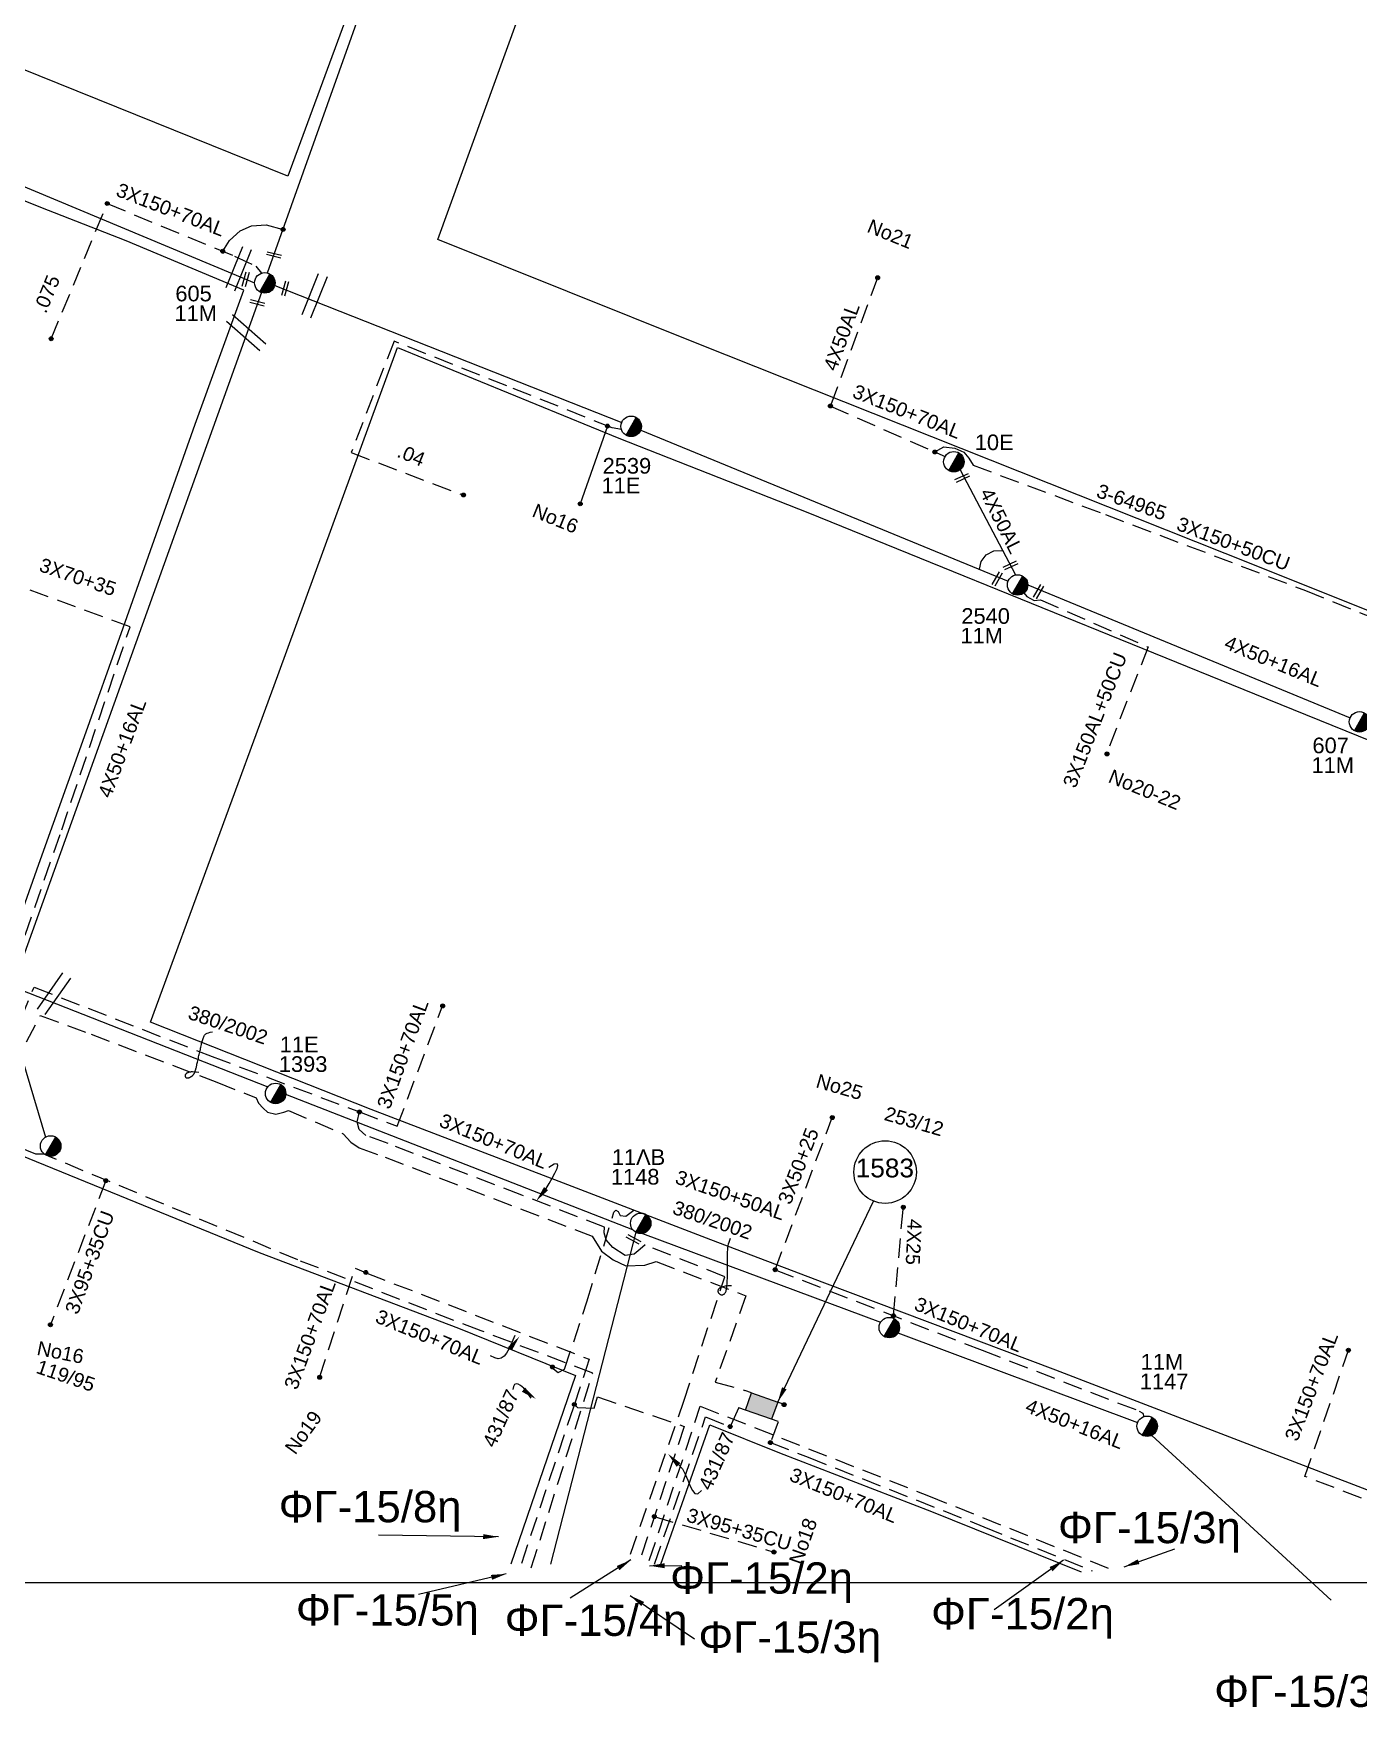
# Model space of a CAD drawing. Header units: millimetres. Extents: x -2238 to -1136, y 747 to 1272.
# Drawn here: x -1373.8 to -1286.8, y 748.2 to 858.6 of the extents above; entities that cross this region are included whole.
import ezdxf

# ---------------------------------------------------------------- set-up
doc = ezdxf.new("R2010")
doc.units = ezdxf.units.MM
doc.linetypes.add('DASHED', pattern=[19.05, 12.7, -6.35])
for name, color, linetype in [('Link Box 4 Διευθύνσεων', 7, 'Continuous'), ('Άγνωστα', 7, 'Continuous'), ('Γέφυρες Εναέριου Δικτύου', 7, 'Continuous'), ('Γυμνά εναέρια ΧΤ (3Φ)   4x50AL', 7, 'Continuous'), ('Γυμνά εναέρια ΧΤ και ΦΟΠ (3Φ)   4x50+16AL', 7, 'Continuous'), ('Εναέρια παροχή ΧΤ 4x25', 7, 'SYN_LINE'), ('Επιγραφές - Σχήματα', 7, 'Continuous'), ('Καλώδια ΧΤ   3x150+50AL', 7, 'DASHED'), ('Καλώδια ΧΤ   3x150+50CU', 7, 'DASHED'), ('Καλώδια ΧΤ   3x150+70AL', 7, 'DASHED'), ('Καλώδια ΧΤ   3x150AL+50CU', 7, 'DASHED'), ('Καλώδια ΧΤ   3x95+35 CU', 7, 'DASHED'), ('Μηχανική τομή', 7, 'Continuous'), ('Στύλος ΦΜ', 7, 'Continuous'), ('Στύλος ΦΜ @ 1', 7, 'Continuous'), ('Συνδέσεις', 7, 'Continuous'), ('Τομή', 7, 'Continuous'), ('Υπόβαθρο ΔΕΗ', 7, 'Continuous'), ('Υπόγεια Καλώδια Δικτύου ΧΤ   .04', 7, 'DASHED'), ('Υπόγεια καλώδια Δικτύου ΧΤ και Παρ. ΧΤ - 3X150+70 AL', 7, 'DASHED'), ('Υπόγεια καλώδια Παροχών ΧΤ   .075', 7, 'DASHED'), ('Υπόγεια καλώδια Παροχών ΧΤ   4x50AL', 7, 'DASHED')]:
    doc.layers.add(name, color=color, linetype=linetype)
doc.styles.add('arial', font='ARIAL.TTF')
doc.styles.get("Standard").update_dxf_attribs({"font": 'ARIAL.TTF'})
doc.linetypes.add('SYN_LINE', pattern='A,0.5,-0.0001,["/\\/\\/\\/",Standard,S=0.1,R=0,X=0,Y=-0.05],-0.25', length=0.7501)
doc.dimstyles.new('ISO-25', dxfattribs={"dimtxt": 2.5, "dimasz": 2.5, "dimexe": 1.25, "dimexo": 0.625, "dimtad": 1, "dimtxsty": 'Standard', "dimcen": 2.5, "dimadec": 0, "dimazin": 0, "dimtfac": 1, "dimtmove": 0, "dimatfit": 3, "dimfxl": 1, "dimarcsym": 0})

# ---------------------------------------------------------------- blocks, each defined once
blk = doc.blocks.new('ΥΠΑΡΧΩΝ ΤΣΙΜΕΝΤΕΝΙΟΣ ΣΤΥΛΟΣ')
at = {"layer": 'Στύλος ΦΜ'}
blk.add_hatch(color=256, dxfattribs=at).paths.add_polyline_path([(-1.29, -2.28, 0.574793), (2.62, 0, 0.268822), (1.3, 2.27)])
blk.add_line((-1.29, -2.28), (1.3, 2.27), dxfattribs=at)
blk.add_circle((0, 0), 2.62, dxfattribs=at)
at = {"layer": 'Στύλος ΦΜ', "flags": 4}
for tag, p in [('ΑΡΙΘΜΟΣ', (-4.68, 8.05)), ('ΤΥΠΟΣ', (-4.91, 3.03))]:
    blk.add_attdef(tag, p, '', height=4, dxfattribs=at)
blk = doc.blocks.new('_ΣΥΝΔΕΣΗ')
at = {"layer": 'Συνδέσεις', "linetype": 'SYN_LINE', "ltscale": 40}
blk.add_hatch(color=256, dxfattribs=at).paths.add_polyline_path([(0.5, -0.01, 1), (-0.5, -0.01, 1)])
at = {"layer": 'Συνδέσεις'}
blk.add_circle((0, -0.01), 0.5, dxfattribs=at)
blk = doc.blocks.new('ΜΗΧΑΝΙΚΗ ΤΟΜΗ')
at = {"layer": 'Μηχανική τομή', "ltscale": 40}
for p, q in [((-1.89, 0.78), (1.89, 0.78)), ((1.89, 0), (-1.89, 0))]:
    blk.add_line(p, q, dxfattribs=at)
blk = doc.blocks.new('ΤΟΜΗ')
at = {"layer": 'Τομή', "ltscale": 40}
for p, q in [((-5.68, 0), (5.68, 0)), ((5.68, -2.33), (-5.68, -2.33))]:
    blk.add_line(p, q, dxfattribs=at)
blk = doc.blocks.new('LINK BOX 4 ΑΝΑΧΩΡΗΣΕΩΝ')
at = {"layer": 'Link Box 4 Διευθύνσεων', "ltscale": 40}
blk.add_hatch(color=256, dxfattribs=at).paths.add_polyline_path([(-3.54, 0), (-3.54, -4.67), (3.54, -4.67), (3.54, 0)])
for p, q in [((-3.54, 0), (-5.33, 0)), ((5.33, 0), (3.54, 0)), ((-3.54, -4.67), (-5.33, -4.67)), ((5.33, -4.67), (3.54, -4.67))]:
    blk.add_line(p, q, dxfattribs=at)
blk.add_lwpolyline([(-3.54, -4.67), (-3.54, 0), (3.54, 0), (3.54, -4.67)], close=True, dxfattribs=at)

msp = doc.modelspace()

# ---------------------------------------------------------------- linework, layer by layer
at = {"layer": 'Άγνωστα', "color": 62, "ltscale": 0.1}
msp.add_lwpolyline([(-1336.1, 832.84), (-1337.89, 827.74)], dxfattribs=at)
at = {"layer": 'Άγνωστα', "color": 2, "linetype": 'DASHED', "ltscale": 0.1}
msp.add_lwpolyline([(-1379.84, 797.41), (-1377.2, 796.24), (-1376.88, 796.82), (-1376.47, 797.26), (-1375.69, 797.61), (-1374.93, 797.66), (-1371.92, 806.35), (-1367.43, 819.68), (-1376.39, 822.95)], dxfattribs=at)
at = {"layer": 'Άγνωστα', "color": 5, "linetype": 'DASHED', "ltscale": 0.1}
for points in [[(-1325.1, 777.51), (-1321.35, 787.49)], [(-1338.28, 768.67), (-1338.07, 768.46), (-1336.97, 768.42), (-1336.76, 769.16), (-1331.07, 767.23), (-1333.92, 758.63)]]:
    msp.add_lwpolyline(points, dxfattribs=at)
at = {"layer": 'Άγνωστα', "color": 5, "ltscale": 0.1}
msp.add_lwpolyline([(-1334.25, 779.97), (-1339.85, 758.19)], dxfattribs=at)
at = {"layer": 'Γέφυρες Εναέριου Δικτύου', "ltscale": 0.1}
for points in [[(-1361.35, 844.3), (-1360.91, 845.02), (-1360.2, 845.65), (-1359.46, 845.97), (-1358.5, 846.04), (-1357.39, 845.74)], [(-1311.7, 823.45), (-1311.57, 823.95), (-1311.26, 824.4), (-1310.75, 824.66), (-1310.18, 824.68)]]:
    msp.add_lwpolyline(points, dxfattribs=at)
at = {"layer": 'Γυμνά εναέρια ΧΤ (3Φ)   4x50AL', "color": 62, "ltscale": 0.1}
msp.add_lwpolyline([(-1312.96, 829.97), (-1309.33, 823.08)], dxfattribs=at)
at = {"layer": 'Γυμνά εναέρια ΧΤ και ΦΟΠ (3Φ)   4x50+16AL', "color": 2, "ltscale": 0.1}
for points in [[(-1378.08, 850.09), (-1359.26, 842.23)], [(-1358.81, 841.6), (-1374.88, 796.81)]]:
    msp.add_lwpolyline(points, dxfattribs=at)
at = {"layer": 'Γυμνά εναέρια ΧΤ και ΦΟΠ (3Φ)   4x50+16AL', "color": 62, "ltscale": 0.1}
for points in [[(-1357.94, 842.05), (-1335.17, 833.07)], [(-1333.92, 832.58), (-1309.81, 822.67)], [(-1308.52, 822.42), (-1287.37, 813.7)]]:
    msp.add_lwpolyline(points, dxfattribs=at)
at = {"layer": 'Γυμνά εναέρια ΧΤ και ΦΟΠ (3Φ)   4x50+16AL', "color": 1, "ltscale": 0.1}
msp.add_lwpolyline([(-1375.68, 795.74), (-1375.76, 795.33), (-1375.72, 794.91), (-1375.27, 793.91), (-1372.99, 786.19)], dxfattribs=at)
at = {"layer": 'Γυμνά εναέρια ΧΤ και ΦΟΠ (3Φ)   4x50+16AL', "color": 5, "ltscale": 0.1}
for points in [[(-1374.72, 795.9), (-1358.39, 789.5)], [(-1334.44, 780.12), (-1357.21, 789)], [(-1333.81, 779.89), (-1318.18, 774.06)], [(-1317.04, 773.36), (-1301.32, 767.48)], [(-1300.39, 766.64), (-1288.61, 755.84)]]:
    msp.add_lwpolyline(points, dxfattribs=at)
at = {"layer": 'Εναέρια παροχή ΧΤ 4x25', "color": 5, "linetype": 'DASHED', "ltscale": 0.1}
msp.add_lwpolyline([(-1317.34, 774.49), (-1316.7, 781.48)], dxfattribs=at)
at = {"layer": 'Επιγραφές - Σχήματα', "ltscale": 0.1}
msp.add_lwpolyline([(-1243.78, 1256.38), (-2237.36, 1256.38), (-2237.36, 756.99), (-1243.78, 756.99)], close=True, dxfattribs=at)
for points in [[(-1362.92, 790.44), (-1363.09, 790.46), (-1363.22, 790.47), (-1363.34, 790.48), (-1363.43, 790.48), (-1363.5, 790.47), (-1363.56, 790.46), (-1363.6, 790.44), (-1363.64, 790.43), (-1363.67, 790.41), (-1363.7, 790.4), (-1363.73, 790.39), (-1363.75, 790.37), (-1363.76, 790.36), (-1363.78, 790.34), (-1363.79, 790.32), (-1363.8, 790.31), (-1363.81, 790.29), (-1363.82, 790.27), (-1363.82, 790.25), (-1363.82, 790.23), (-1363.82, 790.21), (-1363.82, 790.19), (-1363.82, 790.17), (-1363.81, 790.16), (-1363.8, 790.15), (-1363.79, 790.13), (-1363.78, 790.12), (-1363.77, 790.12), (-1363.75, 790.11), (-1363.74, 790.1), (-1363.72, 790.1), (-1363.7, 790.1), (-1363.68, 790.1), (-1363.66, 790.1), (-1363.64, 790.1), (-1363.61, 790.1), (-1363.59, 790.1), (-1363.57, 790.1), (-1363.55, 790.11), (-1363.52, 790.12), (-1363.5, 790.13), (-1363.48, 790.13), (-1363.46, 790.15), (-1363.44, 790.16), (-1363.43, 790.17), (-1363.41, 790.18), (-1363.39, 790.19), (-1363.37, 790.21), (-1363.36, 790.22), (-1363.34, 790.23), (-1363.32, 790.25), (-1363.31, 790.26), (-1363.3, 790.28), (-1363.28, 790.29), (-1363.27, 790.31), (-1363.25, 790.33), (-1363.24, 790.35), (-1363.23, 790.37), (-1363.21, 790.4), (-1363.2, 790.43), (-1363.19, 790.46), (-1363.18, 790.49), (-1363.16, 790.53), (-1363.15, 790.56), (-1363.14, 790.6), (-1363.12, 790.65), (-1363.11, 790.69), (-1363.1, 790.74), (-1363.08, 790.79), (-1363.07, 790.85), (-1363.05, 790.91), (-1363.04, 790.98), (-1363.02, 791.05), (-1363, 791.13), (-1362.99, 791.21), (-1362.97, 791.29), (-1362.95, 791.37), (-1362.93, 791.46), (-1362.91, 791.55), (-1362.89, 791.63), (-1362.87, 791.72), (-1362.86, 791.8), (-1362.84, 791.88), (-1362.82, 791.96), (-1362.81, 792.04), (-1362.79, 792.11), (-1362.77, 792.19), (-1362.75, 792.27), (-1362.74, 792.34), (-1362.72, 792.41), (-1362.7, 792.48), (-1362.68, 792.55), (-1362.66, 792.61), (-1362.64, 792.68), (-1362.62, 792.74), (-1362.6, 792.79), (-1362.57, 792.84), (-1362.54, 792.89), (-1362.5, 792.94), (-1362.45, 792.98), (-1362.38, 793.02), (-1362.29, 793.05), (-1362.17, 793.09), (-1362.03, 793.12)], [(-1340.13, 782.83), (-1339.94, 783.16), (-1339.73, 783.51), (-1339.55, 783.85), (-1339.41, 784.14), (-1339.36, 784.35), (-1339.41, 784.46), (-1339.6, 784.42), (-1339.96, 784.22)], [(-1327.96, 776.46), (-1328.2, 776.44), (-1328.39, 776.42), (-1328.54, 776.39), (-1328.65, 776.35), (-1328.72, 776.32), (-1328.77, 776.28), (-1328.81, 776.24), (-1328.83, 776.2), (-1328.84, 776.16), (-1328.85, 776.13), (-1328.85, 776.1), (-1328.85, 776.07), (-1328.84, 776.05), (-1328.84, 776.02), (-1328.82, 776), (-1328.81, 775.98), (-1328.79, 775.96), (-1328.77, 775.94), (-1328.75, 775.92), (-1328.73, 775.91), (-1328.7, 775.89), (-1328.68, 775.88), (-1328.65, 775.87), (-1328.62, 775.87), (-1328.59, 775.87), (-1328.56, 775.87), (-1328.54, 775.87), (-1328.51, 775.88), (-1328.48, 775.9), (-1328.45, 775.91), (-1328.43, 775.93), (-1328.4, 775.96), (-1328.38, 775.99), (-1328.36, 776.02), (-1328.34, 776.06), (-1328.32, 776.11), (-1328.31, 776.17), (-1328.29, 776.23), (-1328.28, 776.3), (-1328.27, 776.38), (-1328.26, 776.47), (-1328.25, 776.57), (-1328.24, 776.68), (-1328.24, 776.8), (-1328.23, 776.93), (-1328.23, 777.06), (-1328.23, 777.2), (-1328.23, 777.35), (-1328.23, 777.5), (-1328.23, 777.65), (-1328.23, 777.81), (-1328.23, 777.96), (-1328.23, 778.12), (-1328.23, 778.27), (-1328.23, 778.42), (-1328.23, 778.56), (-1328.22, 778.69), (-1328.21, 778.82), (-1328.2, 778.95), (-1328.18, 779.07), (-1328.16, 779.2), (-1328.12, 779.32), (-1328.08, 779.44), (-1328.02, 779.57)], [(-1342.18, 773.2), (-1342.38, 772.73), (-1342.56, 772.34), (-1342.73, 772.04), (-1342.89, 771.83), (-1343.07, 771.7), (-1343.27, 771.67), (-1343.5, 771.72), (-1343.77, 771.85)], [(-1341.12, 769.09), (-1341.37, 769.46), (-1341.6, 769.73), (-1341.8, 769.91), (-1341.97, 770.01), (-1342.1, 770.02), (-1342.2, 769.97), (-1342.27, 769.84), (-1342.31, 769.66)], [(-1331.43, 764.7), (-1331.19, 764.44), (-1331, 764.09), (-1330.83, 763.7), (-1330.68, 763.32), (-1330.53, 763.02), (-1330.36, 762.83), (-1330.17, 762.81), (-1329.94, 763.02)]]:
    msp.add_lwpolyline(points, dxfattribs=at)
msp.add_circle((-1317.88, 783.91), 2.05, dxfattribs=at)
at = {"layer": 'Επιγραφές - Σχήματα'}
for points in [[(-1340, 782.72), (-1340.77, 782.02), (-1340.27, 782.93)], [(-1342.64, 772.43), (-1341.88, 773.13), (-1342.37, 772.22)], [(-1341.51, 769.77), (-1340.79, 769.02), (-1341.72, 769.5)], [(-1331.56, 764.58), (-1332.14, 765.44), (-1331.31, 764.82)]]:
    msp.add_solid(points, dxfattribs=at)
at = {"layer": 'Καλώδια ΧΤ   3x150+50AL', "color": 2, "linetype": 'DASHED', "ltscale": 0.1}
msp.add_lwpolyline([(-1374.22, 792.45), (-1373.33, 794.17), (-1369.99, 792.95), (-1361.73, 789.8), (-1359.16, 788.79), (-1359, 788.43), (-1358.7, 788.11), (-1358.41, 787.85), (-1357.86, 787.72), (-1357.35, 787.85), (-1357.04, 787.96), (-1353.44, 786.41), (-1352.94, 785.87), (-1352.4, 785.5), (-1350.7, 784.89), (-1337.1, 779.7), (-1336.5, 778.73), (-1335.73, 778.16), (-1334.9, 777.77), (-1333.65, 777.81), (-1332.91, 778.05), (-1327.02, 775.8), (-1329.03, 770.14), (-1327.08, 769.59)], dxfattribs=at)
at = {"layer": 'Καλώδια ΧΤ   3x150+50CU', "color": 62, "linetype": 'DASHED', "ltscale": 0.1}
msp.add_lwpolyline([(-1314.62, 831.14), (-1314.04, 831.47), (-1313.31, 831.39), (-1312.71, 831.12), (-1312.4, 830.73), (-1312.11, 830.27), (-1303.42, 827.04), (-1290.29, 822.05), (-1282.92, 819.07), (-1282.74, 818.73), (-1282.63, 818.12), (-1282.29, 817.85), (-1281.79, 817.71), (-1281.37, 817.77), (-1281.1, 818.14)], dxfattribs=at)
at = {"layer": 'Καλώδια ΧΤ   3x150+70AL', "color": 2, "linetype": 'DASHED', "ltscale": 0.1}
msp.add_line((-1327.48, 768.46), (-1328.04, 767.23), dxfattribs=at)
at = {"layer": 'Καλώδια ΧΤ   3x150+70AL', "color": 1, "linetype": 'Continuous', "ltscale": 0.1}
msp.add_lwpolyline([(-1358.41, 842.88), (-1347.27, 874.12), (-1343.48, 884.31)], dxfattribs=at)
at = {"layer": 'Καλώδια ΧΤ   3x150+70AL', "color": 173, "linetype": 'DASHED', "ltscale": 0.1}
for points in [[(-1380.24, 796.28), (-1374.57, 793.98), (-1373.73, 796.04), (-1362.05, 791.49), (-1352.38, 787.86)], [(-1334.59, 758.86), (-1331.09, 768.88), (-1328.41, 777.05), (-1333.63, 779.13), (-1333.95, 778.85), (-1334.36, 778.53), (-1334.95, 778.44), (-1335.75, 778.96), (-1336.18, 779.47), (-1336.32, 779.92), (-1336.29, 780.3), (-1341.72, 782.39), (-1350.5, 785.78), (-1351.95, 786.31), (-1352.4, 786.7), (-1352.53, 787.2), (-1352.38, 787.86)]]:
    msp.add_lwpolyline(points, dxfattribs=at)
at = {"layer": 'Καλώδια ΧΤ   3x150+70AL', "color": 5, "linetype": 'DASHED', "ltscale": 0.1}
for points in [[(-1339.75, 771.1), (-1339.33, 770.77), (-1338.92, 770.98), (-1337.45, 775.41), (-1335.68, 781.29), (-1335.56, 781.41), (-1335.4, 781.32), (-1335.26, 781.07), (-1334.89, 781.01), (-1334.38, 781.41)], [(-1351.89, 777.28), (-1337.3, 771.63), (-1338.34, 768.49), (-1341.77, 758.19)], [(-1325.1, 777.51), (-1311.51, 772.22), (-1301.21, 768.24), (-1300.98, 768.1), (-1300.9, 767.88)]]:
    msp.add_lwpolyline(points, dxfattribs=at)
at = {"layer": 'Καλώδια ΧΤ   3x150+70AL', "color": 30, "linetype": 'DASHED', "ltscale": 0.1}
msp.add_lwpolyline([(-1333.36, 758.44), (-1330.01, 768.55), (-1315.03, 762.68), (-1302.97, 757.83)], dxfattribs=at)
at = {"layer": 'Καλώδια ΧΤ   3x150+70AL', "color": 2, "linetype": 'DASHED', "ltscale": 0.1}
for points in [[(-1333.02, 758.19), (-1329.66, 767.85), (-1327.93, 767.17)], [(-1324.9, 767.54), (-1325.4, 766.18), (-1322.94, 765.21), (-1311.41, 760.65), (-1304.29, 757.75)]]:
    msp.add_lwpolyline(points, dxfattribs=at)
at = {"layer": 'Καλώδια ΧΤ   3x150AL+50CU', "color": 62, "linetype": 'DASHED', "ltscale": 0.1}
msp.add_lwpolyline([(-1308.77, 821.9), (-1308.59, 821.67), (-1308.1, 821.4), (-1307.69, 821.45), (-1300.63, 818.35), (-1303.35, 811.36)], dxfattribs=at)
at = {"layer": 'Καλώδια ΧΤ   3x95+35 CU', "color": 62, "linetype": 'DASHED', "ltscale": 0.1}
msp.add_lwpolyline([(-1369.02, 783.35), (-1372.66, 773.9)], dxfattribs=at)
at = {"layer": 'Καλώδια ΧΤ   3x95+35 CU', "color": 5, "linetype": 'DASHED', "ltscale": 0.1}
msp.add_lwpolyline([(-1333.03, 761.32), (-1325.18, 758.99)], dxfattribs=at)
at = {"layer": 'Υπόβαθρο ΔΕΗ', "ltscale": 0.1}
for points in [[(-1347.91, 874.15), (-1352.23, 862.41), (-1357.08, 849.22), (-1383.4, 859.83), (-1402.01, 867.19), (-1412.25, 871.24), (-1419.64, 874.15), (-1420.21, 874.36), (-1410.59, 907.68), (-1344.23, 884.31)], [(-1313.92, 874.15), (-1306.12, 871.43), (-1291.85, 866.35), (-1283.81, 863.5), (-1272.3, 859.49), (-1263.79, 856.61), (-1252.59, 852.58), (-1253.51, 849.55), (-1258.14, 834.11), (-1262.24, 820.87), (-1264.91, 812.22), (-1274.11, 815.92), (-1295.57, 824.48), (-1330.22, 838.25), (-1347.23, 845.08), (-1336.7, 874.15), (-1334.27, 880.93)]]:
    msp.add_lwpolyline(points, close=True, dxfattribs=at)
for points in [[(-1375.61, 797.91), (-1373.41, 804.11), (-1370.53, 812.17), (-1367.88, 819.6), (-1363.15, 832.96), (-1359.96, 841.75), (-1367.68, 844.99), (-1373.28, 847.17), (-1379.55, 849.68)], [(-1366.1, 793.75), (-1357.74, 816.47), (-1349.89, 838), (-1335.36, 832.04), (-1322.95, 827.16), (-1293.65, 815.27), (-1274.96, 807.71), (-1267.35, 804.61), (-1269.91, 796.3), (-1274.55, 780.85), (-1280.81, 760.98), (-1289.28, 764.22), (-1297.82, 767.51), (-1306.67, 770.91), (-1321.84, 776.62), (-1329.33, 779.47), (-1338.98, 783.19), (-1351.61, 788.01), (-1366.1, 793.75)], [(-1427.84, 757.91), (-1421.12, 778.02), (-1413.81, 800.33), (-1397.57, 793.88), (-1374.66, 785.05), (-1358.97, 778.63), (-1345.87, 773.68), (-1338.2, 770.58), (-1342.44, 758.19)], [(-1332.6, 758.19), (-1329.38, 767.33), (-1324.81, 765.5), (-1314.85, 761.64), (-1305.02, 757.7)]]:
    msp.add_lwpolyline(points, dxfattribs=at)
at = {"layer": 'Υπόγεια Καλώδια Δικτύου ΧΤ   .04', "color": 62, "linetype": 'DASHED', "ltscale": 0.1}
msp.add_lwpolyline([(-1335.19, 832.62), (-1335.8, 832.72), (-1342.7, 835.48), (-1350.11, 838.41), (-1352.92, 831.1), (-1345.56, 828.31)], dxfattribs=at)
at = {"layer": 'Υπόγεια καλώδια Δικτύου ΧΤ και Παρ. ΧΤ - 3X150+70 AL', "color": 1, "linetype": 'DASHED', "ltscale": 0.1}
msp.add_lwpolyline([(-1368.93, 847.43), (-1360.58, 843.99), (-1359.18, 843.33), (-1358.8, 842.87)], dxfattribs=at)
at = {"layer": 'Υπόγεια καλώδια Δικτύου ΧΤ και Παρ. ΧΤ - 3X150+70 AL', "color": 62, "linetype": 'DASHED', "ltscale": 0.1}
for points in [[(-1321.47, 834.15), (-1313.95, 830.84)], [(-1373.1, 785.09), (-1373.62, 785.09), (-1383.05, 788.81), (-1404.15, 797.07), (-1414.68, 801.12), (-1417.24, 793.7), (-1416.57, 793.42)], [(-1341.1, 757.96), (-1337.07, 770.73), (-1344.4, 773.5), (-1356.43, 778.15), (-1372.73, 784.93)]]:
    msp.add_lwpolyline(points, dxfattribs=at)
at = {"layer": 'Υπόγεια καλώδια Δικτύου ΧΤ και Παρ. ΧΤ - 3X150+70 AL', "color": 173, "linetype": 'DASHED', "ltscale": 0.1}
msp.add_lwpolyline([(-1352.38, 787.86), (-1349.9, 786.92), (-1346.92, 794.81)], dxfattribs=at)
at = {"layer": 'Υπόγεια καλώδια Δικτύου ΧΤ και Παρ. ΧΤ - 3X150+70 AL', "color": 5, "linetype": 'DASHED', "ltscale": 0.1}
msp.add_lwpolyline([(-1354.99, 770.44), (-1352.67, 777.6), (-1351.98, 777.32)], dxfattribs=at)
at = {"layer": 'Υπόγεια καλώδια Δικτύου ΧΤ και Παρ. ΧΤ - 3X150+70 AL', "color": 30, "linetype": 'DASHED', "ltscale": 0.1}
msp.add_lwpolyline([(-1282.61, 761.16), (-1283.07, 761.17), (-1290.33, 763.95), (-1287.48, 772.22)], dxfattribs=at)
at = {"layer": 'Υπόγεια καλώδια Παροχών ΧΤ   .075', "color": 1, "linetype": 'DASHED', "ltscale": 0.1}
msp.add_lwpolyline([(-1372.61, 838.56), (-1368.93, 847.43)], dxfattribs=at)
at = {"layer": 'Υπόγεια καλώδια Παροχών ΧΤ   4x50AL', "color": 62, "linetype": 'DASHED', "ltscale": 0.1}
msp.add_lwpolyline([(-1318.38, 842.57), (-1321.47, 834.15)], dxfattribs=at)

# ---------------------------------------------------------------- block references
at = {"layer": 'Link Box 4 Διευθύνσεων', "ltscale": 0.1, "xscale": 0.2565857821765174, "yscale": 0.2565857821765174, "zscale": 0.2565857821765174, "rotation": 340.4716323904483}
msp.add_blockref('LINK BOX 4 ΑΝΑΧΩΡΗΣΕΩΝ', (-1325.79, 769.13), dxfattribs=at)
at = {"layer": 'Μηχανική τομή', "ltscale": 0.1}
for p, xscale, yscale, zscale, rotation in [((-1357.97, 844.16), 0.2565857821764359, 0.2565857821764359, 0.2565857821764359, 166.1415530146519), ((-1359.94, 842.49), 0.2565857821764518, 0.2565857821764518, 0.2565857821764518, 254.1151140511072), ((-1357.35, 841.89), 0.2565857821764518, 0.2565857821764518, 0.2565857821764518, 254.1151140511072), ((-1359.06, 841.02), 0.2565857821764359, 0.2565857821764359, 0.2565857821764359, 166.1415530146519), ((-1312.86, 829.53), 0.2565857821763632, 0.2565857821763632, 0.2565857821763632, 205.0160035500302), ((-1309.7, 823.79), 0.2565857821763632, 0.2565857821763632, 0.2565857821763632, 205.0160035500302), ((-1310.61, 822.87), 0.2565857821764022, 0.2565857821764022, 0.2565857821764022, 239.9864891287007), ((-1307.9, 822.03), 0.2565857821764022, 0.2565857821764022, 0.2565857821764022, 239.9864891287007), ((-1334.35, 779.59), 0.2565857821763649, 0.2565857821763649, 0.2565857821763649, 151.3692504958876)]:
    msp.add_blockref('ΜΗΧΑΝΙΚΗ ΤΟΜΗ', p, dxfattribs=dict(at, xscale=xscale, yscale=yscale, zscale=zscale, rotation=rotation))
at = {"layer": 'Στύλος ΦΜ @ 1', "ltscale": 0.1}
ref = msp.add_blockref('ΥΠΑΡΧΩΝ ΤΣΙΜΕΝΤΕΝΙΟΣ ΣΤΥΛΟΣ', (-1358.59, 842.23), dxfattribs=dict(at, xscale=0.2565857821764941, yscale=0.2565857821764941, zscale=0.2565857821764941))
ref.add_attrib('ΤΥΠΟΣ', '11M', (-1364.52, 839.73), dxfattribs={"layer": 'Στύλος ΦΜ', "height": 1.026, "flags": 4})
ref.add_attrib('ΑΡΙΘΜΟΣ', '605', (-1364.46, 841.02), dxfattribs={"layer": 'Στύλος ΦΜ', "height": 1.026, "flags": 4})
ref = msp.add_blockref('ΥΠΑΡΧΩΝ ΤΣΙΜΕΝΤΕΝΙΟΣ ΣΤΥΛΟΣ', (-1334.55, 832.82), dxfattribs=dict(at, xscale=0.2565857821764941, yscale=0.2565857821764941, zscale=0.2565857821764941))
ref.add_attrib('ΤΥΠΟΣ', '11E', (-1336.49, 828.43), dxfattribs={"layer": 'Στύλος ΦΜ', "height": 1.026, "flags": 4})
ref.add_attrib('ΑΡΙΘΜΟΣ', '2539', (-1336.42, 829.72), dxfattribs={"layer": 'Στύλος ΦΜ', "height": 1.026, "flags": 4})
ref = msp.add_blockref('ΥΠΑΡΧΩΝ ΤΣΙΜΕΝΤΕΝΙΟΣ ΣΤΥΛΟΣ', (-1313.37, 830.5), dxfattribs=dict(at, xscale=0.2565857821764941, yscale=0.2565857821764941, zscale=0.2565857821764941))
ref.add_attrib('ΤΥΠΟΣ', '10E', (-1312, 831.26), dxfattribs={"layer": 'Στύλος ΦΜ', "height": 1.026, "flags": 4})
ref = msp.add_blockref('ΥΠΑΡΧΩΝ ΤΣΙΜΕΝΤΕΝΙΟΣ ΣΤΥΛΟΣ', (-1309.19, 822.42), dxfattribs=dict(at, xscale=0.2565857821764941, yscale=0.2565857821764941, zscale=0.2565857821764941))
ref.add_attrib('ΤΥΠΟΣ', '11M', (-1312.94, 818.58), dxfattribs={"layer": 'Στύλος ΦΜ', "height": 1.026, "flags": 4})
ref.add_attrib('ΑΡΙΘΜΟΣ', '2540', (-1312.88, 819.87), dxfattribs={"layer": 'Στύλος ΦΜ', "height": 1.026, "flags": 4})
ref = msp.add_blockref('ΥΠΑΡΧΩΝ ΤΣΙΜΕΝΤΕΝΙΟΣ ΣΤΥΛΟΣ', (-1286.75, 813.44), dxfattribs=dict(at, xscale=0.2565857821764941, yscale=0.2565857821764941, zscale=0.2565857821764941))
ref.add_attrib('ΤΥΠΟΣ', '11M', (-1289.9, 810.09), dxfattribs={"layer": 'Στύλος ΦΜ', "height": 1.026, "flags": 4})
ref.add_attrib('ΑΡΙΘΜΟΣ', '607', (-1289.84, 811.38), dxfattribs={"layer": 'Στύλος ΦΜ', "height": 1.026, "flags": 4})
ref = msp.add_blockref('ΥΠΑΡΧΩΝ ΤΣΙΜΕΝΤΕΝΙΟΣ ΣΤΥΛΟΣ', (-1357.88, 789.07), dxfattribs=dict(at, xscale=0.2565857821764941, yscale=0.2565857821764941, zscale=0.2565857821764941))
ref.add_attrib('ΤΥΠΟΣ', '1393', (-1357.67, 790.48), dxfattribs={"layer": 'Στύλος ΦΜ', "height": 1.026, "flags": 4})
ref.add_attrib('ΑΡΙΘΜΟΣ', '11E', (-1357.61, 791.77), dxfattribs={"layer": 'Στύλος ΦΜ', "height": 1.026, "flags": 4})
at = {"layer": 'Στύλος ΦΜ @ 1', "ltscale": 0.1, "xscale": 0.2565857821764941, "yscale": 0.2565857821764941, "zscale": 0.2565857821764941}
for p in [(-1372.64, 785.62), (-1317.61, 773.71)]:
    msp.add_blockref('ΥΠΑΡΧΩΝ ΤΣΙΜΕΝΤΕΝΙΟΣ ΣΤΥΛΟΣ', p, dxfattribs=at)
at = {"layer": 'Στύλος ΦΜ @ 1', "ltscale": 0.1}
ref = msp.add_blockref('ΥΠΑΡΧΩΝ ΤΣΙΜΕΝΤΕΝΙΟΣ ΣΤΥΛΟΣ', (-1333.92, 780.55), dxfattribs=dict(at, xscale=0.2565857821764941, yscale=0.2565857821764941, zscale=0.2565857821764941))
ref.add_attrib('ΤΥΠΟΣ', '1148', (-1335.88, 783.09), dxfattribs={"layer": 'Στύλος ΦΜ', "height": 1.026, "flags": 4})
ref.add_attrib('ΑΡΙΘΜΟΣ', '11ΛB', (-1335.82, 784.38), dxfattribs={"layer": 'Στύλος ΦΜ', "height": 1.026, "flags": 4})
ref = msp.add_blockref('ΥΠΑΡΧΩΝ ΤΣΙΜΕΝΤΕΝΙΟΣ ΣΤΥΛΟΣ', (-1300.69, 767.24), dxfattribs=dict(at, xscale=0.2565857821764941, yscale=0.2565857821764941, zscale=0.2565857821764941))
ref.add_attrib('ΤΥΠΟΣ', '1147', (-1301.17, 769.67), dxfattribs={"layer": 'Στύλος ΦΜ', "height": 1.026, "flags": 4})
ref.add_attrib('ΑΡΙΘΜΟΣ', '11M', (-1301.11, 770.96), dxfattribs={"layer": 'Στύλος ΦΜ', "height": 1.026, "flags": 4})
at = {"layer": 'Συνδέσεις', "ltscale": 0.1, "xscale": 0.2565857821764941, "yscale": 0.2565857821764941, "zscale": 0.2565857821764941}
for p in [(-1368.93, 847.44), (-1357.39, 845.74), (-1361.35, 844.31), (-1318.37, 842.57), (-1372.61, 838.57), (-1321.47, 834.16), (-1336.1, 832.84), (-1314.62, 831.14), (-1345.55, 828.32), (-1337.89, 827.74), (-1303.32, 811.34), (-1346.92, 794.81), (-1352.38, 787.86), (-1321.35, 787.49), (-1369.02, 783.35), (-1316.69, 781.61), (-1351.96, 777.33), (-1325.1, 777.51), (-1372.66, 773.9), (-1317.34, 774.49), (-1287.48, 772.23), (-1354.99, 770.45), (-1339.71, 771.13), (-1338.28, 768.67), (-1324.51, 768.66), (-1328.05, 767.22), (-1325.41, 766.17), (-1333.03, 761.32), (-1325.18, 758.99)]:
    msp.add_blockref('_ΣΥΝΔΕΣΗ', p, dxfattribs=at)
at = {"layer": 'Τομή', "ltscale": 0.1}
for p, xscale, yscale, zscale, rotation in [((-1360.58, 843.27), 0.2565857821763934, 0.2565857821763934, 0.2565857821763934, 68.05278702598194), ((-1355.6, 841.5), 0.2565857821763934, 0.2565857821763934, 0.2565857821763934, 68.05278702598194), ((-1360.01, 838.74), 0.2565857821763934, 0.2565857821763934, 0.2565857821763934, 138.6147474068067), ((-1372.67, 795.78), 0.2565857821763199, 0.2565857821763199, 0.2565857821763199, 54.95633211045138)]:
    msp.add_blockref('ΤΟΜΗ', p, dxfattribs=dict(at, xscale=xscale, yscale=yscale, zscale=zscale, rotation=rotation))

# ---------------------------------------------------------------- texts
at = {"layer": 'Άγνωστα', "ltscale": 0.1, "char_height": 0.924, "width": 86.4036, "attachment_point": 1}
for s, insert, rotation in [('3X70+35', (-1373.17, 824.22), 341.2014), ('3X50+25', (-1324.95, 782.05), 68.8591)]:
    msp.add_mtext(s, dxfattribs=dict(at, insert=insert, rotation=rotation))
at = {"layer": 'Γυμνά εναέρια ΧΤ (3Φ)   4x50AL', "color": 7, "ltscale": 0.1, "insert": (-1310.87, 828.89), "char_height": 0.924, "width": 86.4036, "attachment_point": 1, "rotation": 296.5843}
msp.add_mtext('4X50AL', dxfattribs=at)
at = {"layer": 'Γυμνά εναέρια ΧΤ και ΦΟΠ (3Φ)   4x50+16AL', "color": 7, "ltscale": 0.1, "char_height": 0.924, "width": 86.4036, "attachment_point": 1}
for insert, rotation in [((-1295.35, 819.13), 337.6297), ((-1369.57, 808.7), 69.6235), ((-1308.42, 769.07), 338.429)]:
    msp.add_mtext('4X50+16AL', dxfattribs=dict(at, insert=insert, rotation=rotation))
at = {"layer": 'Εναέρια παροχή ΧΤ 4x25', "color": 7, "linetype": 'DASHED', "ltscale": 0.1, "insert": (-1315.47, 780.81), "char_height": 0.924, "width": 86.4036, "attachment_point": 1, "rotation": 267.2929}
msp.add_mtext('4X25', dxfattribs=at)
at = {"layer": 'Επιγραφές - Σχήματα', "ltscale": 0.1, "attachment_point": 1, "style": 'arial'}
for s, insert, char_height, width, rotation in [('No21', (-1318.79, 846.45), 0.924, 86.4036, 337.7896), ('{\\fArial|b0|i0|c161|p34;3-64965}', (-1303.78, 829.08), 0.9237, 48.2615, 340.606), ('No16', (-1340.77, 827.79), 0.924, 86.4036, 337.7896), ('No20-22', (-1302.96, 810.36), 0.924, 86.4036, 337.7896), ('{\\fArial|b0|i0|c161|p34;380/2002}', (-1363.4, 794.86), 0.9237, 48.2615, 341.2646), ('No25', (-1322.23, 790.37), 0.924, 86.4036, 343.8688), ('253/12', (-1317.75, 788.23), 0.924, 6.7703, 343.8688), ('{\\fArial|b0|i0|c161|p34;380/2002}', (-1331.61, 782.07), 0.9237, 48.2615, 341.2646), ('No16', (-1373.42, 772.84), 0.924, 86.4036, 348.768), ('{\\fArial|b0|i0|c161|p34;119/95}', (-1373.37, 771.63), 0.9237, 48.2615, 341.2646), ('{\\fArial|b0|i0|c161|p34;431/87}', (-1344.34, 766.15), 0.9237, 48.2615, 65.9173), ('No19', (-1357.34, 765.86), 0.924, 86.4036, 54.0482), ('{\\fArial|b0|i0|c161|p34;431/87}', (-1330.17, 763.34), 0.9237, 48.2615, 65.9173), ('No18', (-1324.22, 758.4), 0.924, 86.4036, 70.5626)]:
    msp.add_mtext(s, dxfattribs=dict(at, insert=insert, char_height=char_height, width=width, rotation=rotation))
at = {"layer": 'Επιγραφές - Σχήματα', "ltscale": 0.1, "attachment_point": 5}
for s, insert, char_height, width in [('1583', (-1317.9, 784.17), 1.232, 5.1637), ('ΦΓ-15/8η', (-1351.68, 761.66), 2.053, 8.5153), ('ΦΓ-15/3η', (-1300.54, 760.29), 2.053, 8.7846), ('ΦΓ-15/2η', (-1325.99, 756.98), 2.053, 8.7846), ('ΦΓ-15/5η', (-1350.55, 754.89), 2.053, 6.0271), ('ΦΓ-15/2η', (-1308.87, 754.64), 2.053, 8.7846), ('ΦΓ-15/4η', (-1336.85, 754.21), 2.053, 8.7846), ('ΦΓ-15/3η', (-1324.14, 753.1), 2.053, 8.7846), ('ΦΓ-15/3η', (-1290.29, 749.55), 2.053, 8.7846)]:
    msp.add_mtext(s, dxfattribs=dict(at, insert=insert, char_height=char_height, width=width))
at = {"layer": 'Καλώδια ΧΤ   3x150+50AL', "color": 7, "linetype": 'DASHED', "ltscale": 0.1, "insert": (-1331.43, 784.07), "char_height": 0.924, "width": 86.4036, "attachment_point": 1, "rotation": 340.8237}
msp.add_mtext('3X150+50AL', dxfattribs=at)
at = {"layer": 'Καλώδια ΧΤ   3x150+50CU', "color": 7, "linetype": 'DASHED', "ltscale": 0.1, "insert": (-1298.51, 826.92), "char_height": 0.924, "width": 86.4036, "attachment_point": 1, "rotation": 339.492}
msp.add_mtext('3X150+50CU', dxfattribs=at)
at = {"layer": 'Καλώδια ΧΤ   3x150+70AL', "color": 7, "linetype": 'DASHED', "ltscale": 0.1, "char_height": 0.924, "width": 86.4036, "attachment_point": 1, "rotation": 337.7677}
for insert in [(-1346.87, 787.79), (-1351.06, 774.94), (-1315.7, 775.76), (-1323.89, 764.56)]:
    msp.add_mtext('3X150+70AL', dxfattribs=dict(at, insert=insert))
at = {"layer": 'Καλώδια ΧΤ   3x150AL+50CU', "color": 7, "linetype": 'DASHED', "ltscale": 0.1, "insert": (-1306.25, 809.37), "char_height": 0.9237, "width": 86.4036, "attachment_point": 1, "rotation": 68.6467}
msp.add_mtext('3X150AL+50CU', dxfattribs=at)
at = {"layer": 'Καλώδια ΧΤ   3x95+35 CU', "color": 7, "linetype": 'DASHED', "ltscale": 0.1, "char_height": 0.924, "width": 86.4036, "attachment_point": 1}
for insert, rotation in [((-1371.73, 774.83), 69.9466), ((-1330.73, 761.9), 344.0674)]:
    msp.add_mtext('3X95+35CU', dxfattribs=dict(at, insert=insert, rotation=rotation))
at = {"layer": 'Υπόγεια Καλώδια Δικτύου ΧΤ   .04', "color": 7, "linetype": 'DASHED', "ltscale": 0.1, "insert": (-1349.63, 831.7), "char_height": 0.924, "width": 86.4036, "attachment_point": 1, "rotation": 337.7107}
msp.add_mtext('.04', dxfattribs=at)
at = {"layer": 'Υπόγεια καλώδια Δικτύου ΧΤ και Παρ. ΧΤ - 3X150+70 AL', "color": 7, "linetype": 'DASHED', "ltscale": 0.1, "char_height": 0.924, "width": 86.4036, "attachment_point": 1}
for insert, rotation in [((-1368.09, 848.82), 338.8437), ((-1319.76, 835.61), 338.2955), ((-1351.26, 788.29), 69.9533), ((-1357.35, 769.89), 69.9533), ((-1291.69, 766.52), 68.9463)]:
    msp.add_mtext('3X150+70AL', dxfattribs=dict(at, insert=insert, rotation=rotation))
at = {"layer": 'Υπόγεια καλώδια Παροχών ΧΤ   .075', "color": 7, "linetype": 'DASHED', "ltscale": 0.1, "insert": (-1373.81, 840.52), "char_height": 0.924, "width": 86.4036, "attachment_point": 1, "rotation": 67.7341}
msp.add_mtext('.075', dxfattribs=at)
at = {"layer": 'Υπόγεια καλώδια Παροχών ΧΤ   4x50AL', "color": 7, "linetype": 'DASHED', "ltscale": 0.1, "insert": (-1321.96, 836.7), "char_height": 0.924, "width": 86.4036, "attachment_point": 1, "rotation": 70.0994}
msp.add_mtext('4X50AL', dxfattribs=at)

# ---------------------------------------------------------------- leaders
at = {"layer": 'Επιγραφές - Σχήματα', "ltscale": 0.1}
msp.add_leader([(-1324.93, 768.83), (-1318.64, 782)], dimstyle='ISO-25', override={"dimasz": 1, "dimgap": 0.625, "dimtad": 0}, dxfattribs=at)
at = {"layer": 'Επιγραφές - Σχήματα', "ltscale": 40}
for points in [[(-1343.26, 759.99), (-1351.12, 760.09)], [(-1334.56, 758.47), (-1338.55, 755.96)], [(-1333.35, 758.09), (-1331.23, 758.1)], [(-1306.18, 758.45), (-1310.72, 755.21)], [(-1302.19, 758.02), (-1298.88, 759.2)], [(-1342.74, 757.56), (-1348.5, 756.2)], [(-1334.62, 756.14), (-1330.39, 753.29)]]:
    msp.add_leader(points, dimstyle='ISO-25', override={"dimasz": 1, "dimtad": 0}, dxfattribs=at)

doc.saveas('drawing.dxf')
